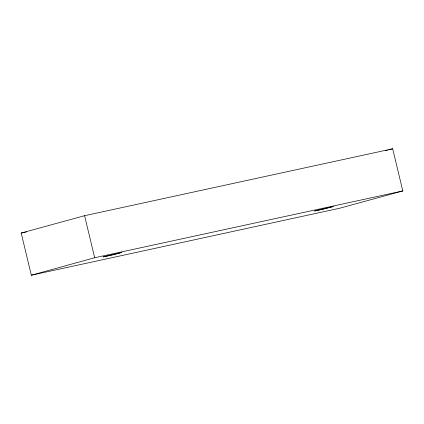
<?xml version="1.0" encoding="UTF-8"?>
<svg xmlns="http://www.w3.org/2000/svg" width="424" height="424" viewBox="0 0 424 424"><rect width="100%" height="100%" fill="white"/><g stroke="black" fill="none" stroke-linecap="round" stroke-linejoin="round"><path stroke-width="0.64" d="M31.323 275.218L94.674 257.739L402.8 190.948L392.677 148.782L84.583 215.705L21.2 233.052L31.323 275.218L339.417 208.295L402.8 190.948M385.708 150.69L387.605 150.17M388.877 149.826L392.677 148.782M21.2 233.052L26.378 231.928M84.583 215.705L94.674 257.739M103.281 256.875L113.457 254.734L121.858 252.434L103.281 256.875M314.719 210.945L322.447 209.392L333.296 206.509L314.719 210.945"/></g></svg>
